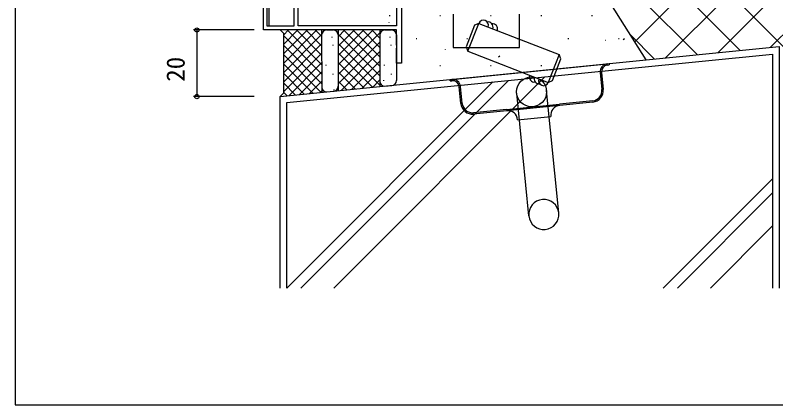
# Model space of a CAD drawing. Units: millimetres, scale not verified. Extents: x -437 to 438, y -344 to 341.
# Drawn here: x -436.8 to -208.2, y -343.7 to -226.8 of the extents above; entities that cross this region are included whole.
import ezdxf
from ezdxf.enums import TextEntityAlignment as Align

# ---------------------------------------------------------------- set-up
doc = ezdxf.new("R2010")
doc.units = ezdxf.units.MM
doc.header["$LTSCALE"] = 2
for name, color, linetype in [('0-2_YKK_11', 7, 'Continuous'), ('0-3_YKK_12', 2, 'Continuous'), ('0-4_YKK_13', 4, 'Continuous'), ('0-5_YKK_D', 6, 'Continuous'), ('0-6_YKK_ZWAK', 7, 'Continuous'), ('0-7_YSS_K', 3, 'Continuous')]:
    doc.layers.add(name, color=color, linetype=linetype)
doc.styles.add('ＭＳ ゴシック', font='')
doc.styles.get('ＭＳ ゴシック').set_extended_font_data('MS Gothic')

msp = doc.modelspace()

# ---------------------------------------------------------------- linework, layer by layer
at = {"layer": '0-2_YKK_11'}
for points in [[(-361.094, -221.46), (-361.214, -221.7), (-361.214, -230), (-352.914, -230), (-352.914, -219.2), (-343.414, -218.868), (-343.414, -209.9)], [(-318.764, -223.8), (-320.714, -223.8), (-320.714, -241.2), (-322.214, -241.2), (-322.214, -236.658), (-322.094, -236.475), (-322.094, -235.925), (-322.214, -235.742), (-322.214, -231.2), (-362.214, -231.2), (-362.214, -220.9)], [(-338.228, -220.188), (-324.252, -219.7), (-320.714, -219.7), (-320.714, -221.8), (-321.214, -222.3), (-322.214, -223.3), (-322.214, -230), (-351.714, -230), (-351.714, -220.959), (-346.402, -220.774)]]:
    msp.add_lwpolyline(points, dxfattribs=at)
at = {"layer": '0-3_YKK_12'}
msp.add_line((-360.616, -27.701), (-360.614, -230), dxfattribs=at)
at = {"layer": '0-4_YKK_13'}
for p, q in [((-285.214, -236.5), (-285.214, -226.5)), ((-305.597, -246.038), (-258.831, -241.362)), ((-258.831, -241.362), (-258.333, -241.312)), ((-258.791, -241.76), (-258.293, -241.71)), ((-258.333, -241.312), (-258.293, -241.71)), ((-260.98, -243.989), (-260.472, -249.063)), ((-260.582, -243.949), (-260.074, -249.023)), ((-306.095, -246.088), (-305.597, -246.038)), ((-306.055, -246.486), (-306.095, -246.088)), ((-306.055, -246.486), (-305.558, -246.436)), ((-302.861, -253.302), (-303.369, -248.227)), ((-302.463, -253.262), (-302.97, -248.188)), ((-282.403, -287.034), (-286.085, -250.217)), ((-273.448, -286.138), (-277.129, -249.322)), ((-289.12, -255.043), (-273.199, -253.451)), ((-263.249, -252.456), (-273.199, -253.451)), ((-263.209, -252.854), (-273.159, -253.849)), ((-289.12, -255.043), (-299.07, -256.038)), ((-289.08, -255.441), (-299.03, -256.436)), ((-273.159, -253.849), (-289.08, -255.441)), ((-285.796, -258.128), (-275.846, -257.133))]:
    msp.add_line(p, q, dxfattribs=at)
msp.add_lwpolyline([(-305.214, -226.5), (-305.214, -236.5), (-285.214, -236.5)], dxfattribs=at)
msp.add_circle((-281.607, -249.77), 4.5, dxfattribs=at)
for centre, radius, start, end in [((-258.592, -243.75), 2.4, 95.71059, 185.71059), ((-258.592, -243.75), 2, 95.71059, 185.71059), ((-305.359, -248.426), 2.4, 5.71059, 95.71059), ((-305.359, -248.426), 2, 5.71059, 95.71059), ((-263.557, -249.372), 3.1, 275.71059, 5.71059), ((-263.557, -249.372), 3.5, 275.71059, 5.71059), ((-299.378, -252.954), 3.5, 185.71059, 275.71059), ((-299.378, -252.954), 3.1, 185.71059, 275.71059), ((-288.781, -258.427), 3, 5.71059, 95.71059), ((-272.861, -256.834), 3, 95.71059, 185.71059), ((-277.925, -286.586), 4.5, 5.71059, 185.71059), ((-277.925, -286.586), 4.5, 185.71059, 5.71059)]:
    msp.add_arc(centre, radius, start, end, dxfattribs=at)
at = {"layer": '0-5_YKK_D'}
for p, q in [((-365.014, -231.2), (-383.214, -231.2)), ((-382.214, -231.2), (-382.214, -251.2)), ((-365.014, -251.2), (-383.214, -251.2))]:
    msp.add_line(p, q, dxfattribs=at)
for centre in [(-382.214, -231.2), (-382.214, -251.2)]:
    msp.add_circle(centre, 0.637, dxfattribs=at)
at = {"layer": '0-6_YKK_ZWAK'}
msp.add_line((-436.8, 306.3), (-436.8, -343.7), dxfattribs=at)
msp.add_lwpolyline([(-436.8, -343.7), (438.2, -343.7), (438.2, 306.3)], dxfattribs=at)
at = {"layer": '0-7_YSS_K'}
for p, q in [((-218.93, -237.372), (-260.101, -196.2)), ((-250.614, -234.76), (-212.055, -196.2)), ((-187.214, -254.945), (-245.959, -196.2)), ((-241.323, -239.611), (-197.913, -196.2)), ((-225.61, -238.04), (-187.214, -199.644)), ((-231.786, -238.657), (-262.214, -208.23)), ((-209.897, -236.468), (-187.214, -213.786)), ((-247.214, -240.2), (-262.214, -216.2)), ((-324.384, -226.895), (-324.134, -226.895)), ((-309.184, -226.895), (-308.934, -226.895)), ((-293.984, -226.895), (-293.734, -226.895)), ((-278.784, -226.895), (-278.534, -226.895)), ((-263.584, -226.895), (-263.334, -226.895)), ((-324.44, -228.91), (-324.393, -228.894)), ((-297.492, -229.212), (-273.341, -238.57)), ((-357.214, -231.2), (-356.214, -232.2)), ((-356.214, -232.757), (-354.657, -231.2)), ((-356.214, -235.586), (-351.828, -231.2)), ((-356.214, -238.414), (-349, -231.2)), ((-356.214, -241.242), (-346.172, -231.2)), ((-356.214, -232.2), (-356.214, -250.2)), ((-356.214, -244.071), (-344.714, -232.571)), ((-344.714, -244.401), (-356.214, -232.901)), ((-344.714, -241.573), (-355.087, -231.2)), ((-344.714, -238.745), (-352.259, -231.2)), ((-344.714, -235.916), (-349.43, -231.2)), ((-344.714, -233.088), (-346.602, -231.2)), ((-344.714, -231.2), (-344.693, -249.948)), ((-344.714, -232.7), (-344.695, -248.422)), ((-343.214, -231.2), (-341.214, -231.2)), ((-339.714, -231.2), (-339.714, -248.1)), ((-339.714, -233.228), (-337.686, -231.2)), ((-339.714, -236.056), (-334.858, -231.2)), ((-339.714, -238.885), (-332.029, -231.2)), ((-339.714, -241.713), (-329.201, -231.2)), ((-339.714, -244.541), (-327.214, -232.041)), ((-327.214, -244.931), (-339.714, -232.431)), ((-339.714, -232.7), (-339.714, -249.45)), ((-327.214, -242.102), (-338.117, -231.2)), ((-327.214, -239.274), (-335.288, -231.2)), ((-327.214, -236.446), (-332.46, -231.2)), ((-327.214, -233.617), (-329.631, -231.2)), ((-327.214, -231.2), (-327.214, -248.2)), ((-327.214, -232.7), (-327.214, -246.55)), ((-325.714, -231.2), (-323.714, -231.2)), ((-322.214, -232.7), (-322.214, -246.35)), ((-291.894, -231.59), (-291.847, -231.573)), ((-244.643, -239.943), (-251.928, -232.658)), ((-356.214, -246.899), (-344.714, -235.399)), ((-341.678, -233.284), (-341.678, -233.484)), ((-339.714, -247.37), (-327.214, -234.87)), ((-327.214, -247.759), (-339.714, -235.259)), ((-324.178, -233.284), (-324.178, -233.484)), ((-316.309, -233.77), (-316.059, -233.77)), ((-301.109, -233.77), (-300.859, -233.77)), ((-285.909, -233.77), (-285.659, -233.77)), ((-270.709, -233.77), (-270.459, -233.77)), ((-259.348, -234.27), (-259.301, -234.253)), ((-255.509, -233.77), (-255.259, -233.77)), ((-254.09, -234.056), (-253.674, -233.78)), ((-344.714, -247.23), (-356.214, -235.73)), ((-341.368, -235.686), (-341.368, -235.886)), ((-338.883, -249.367), (-327.214, -237.698)), ((-323.868, -235.686), (-323.868, -235.886)), ((-307.495, -237.115), (-307.448, -237.098)), ((-300.744, -237.604), (-276.593, -246.962)), ((-356.214, -249.728), (-344.714, -238.228)), ((-344.812, -249.96), (-356.214, -238.558)), ((-329.385, -248.417), (-339.714, -238.088)), ((-291.55, -239.261), (-291.133, -238.985)), ((-274.949, -239.794), (-274.902, -239.777)), ((-347.384, -250.217), (-356.214, -241.387)), ((-354.596, -250.938), (-344.714, -241.056)), ((-343.409, -241.672), (-343.409, -241.872)), ((-331.956, -248.674), (-339.714, -240.916)), ((-335.74, -249.053), (-327.214, -240.527)), ((-325.909, -241.672), (-325.909, -241.872)), ((-309.184, -241.845), (-308.934, -241.845)), ((-293.984, -241.845), (-293.734, -241.845)), ((-278.784, -241.845), (-278.534, -241.845)), ((-349.955, -250.474), (-356.214, -244.215)), ((-351.453, -250.624), (-344.714, -243.885)), ((-341.317, -244.385), (-341.317, -244.585)), ((-334.527, -248.931), (-339.714, -243.745)), ((-332.597, -248.738), (-327.214, -243.355)), ((-323.817, -244.385), (-323.817, -244.585)), ((-355.16, -308.7), (-293.273, -246.814)), ((-350.917, -308.7), (-288.564, -246.347)), ((-348.311, -250.31), (-344.714, -246.713)), ((-341.017, -308.7), (-277.576, -245.258)), ((-337.099, -249.188), (-339.714, -246.573)), ((-329.455, -248.424), (-327.214, -246.184)), ((-326.077, -246.281), (-326.077, -246.481)), ((-352.526, -250.731), (-356.214, -247.044)), ((-341.058, -249.093), (-341.058, -249.293)), ((-325.714, -248.05), (-323.57, -247.843)), ((-357.214, -251.2), (-356.214, -250.2)), ((-355.098, -250.988), (-356.214, -249.872)), ((-345.168, -249.995), (-344.714, -249.541)), ((-343.214, -249.8), (-340.916, -249.57)), ((-339.67, -249.446), (-339.714, -249.401)), ((-242.022, -308.7), (-209.214, -275.892)), ((-237.78, -308.7), (-209.214, -280.134)), ((-227.88, -308.7), (-209.214, -290.034))]:
    msp.add_line(p, q, dxfattribs=at)
for points in [[(-300.744, -237.604), (-297.492, -229.212), (-298.786, -229.783), (-301.315, -236.31)], [(-273.342, -238.573), (-276.594, -246.964), (-275.3, -246.393), (-272.771, -239.866)]]:
    msp.add_lwpolyline(points, close=True, dxfattribs=at)
for points in [[(-357.214, -308.7), (-357.214, -251.2), (-207.214, -236.2), (-207.214, -308.7)], [(-355.214, -308.7), (-355.214, -252.951), (-209.214, -238.484), (-209.214, -308.7)]]:
    msp.add_lwpolyline(points, dxfattribs=at)
for centre, radius, start, end in [((-296.093, -229.754), 1.5, 338.8189, 158.81888), ((-294.694, -230.296), 1.5, 338.8189, 98.81891), ((-293.296, -230.838), 1.5, 338.8189, 98.81891), ((-343.214, -232.7), 1.5, 90, 180), ((-341.214, -232.7), 1.5, 0, 90), ((-325.714, -232.7), 1.5, 90, 180), ((-323.714, -232.7), 1.5, 0, 90), ((-325.714, -246.55), 1.5, 180, 270), ((-323.714, -246.35), 1.5, 270, 0), ((-280.789, -245.336), 1.5, 158.8189, 278.81891), ((-279.39, -245.878), 1.5, 158.8189, 278.81891), ((-277.992, -246.42), 1.5, 158.8189, 338.81888), ((-343.225, -248.327), 1.473, 183.69056, 270.43808), ((-341.214, -248.1), 1.5, 270, 0)]:
    msp.add_arc(centre, radius, start, end, dxfattribs=at)

# ---------------------------------------------------------------- texts
at = {"layer": '0-5_YKK_D', "style": 'ＭＳ ゴシック'}
msp.add_text('20', height=5.499, rotation=90, dxfattribs=at).set_placement((-384.214, -246.74), align=Align.BOTTOM_LEFT)

doc.saveas('drawing.dxf')
